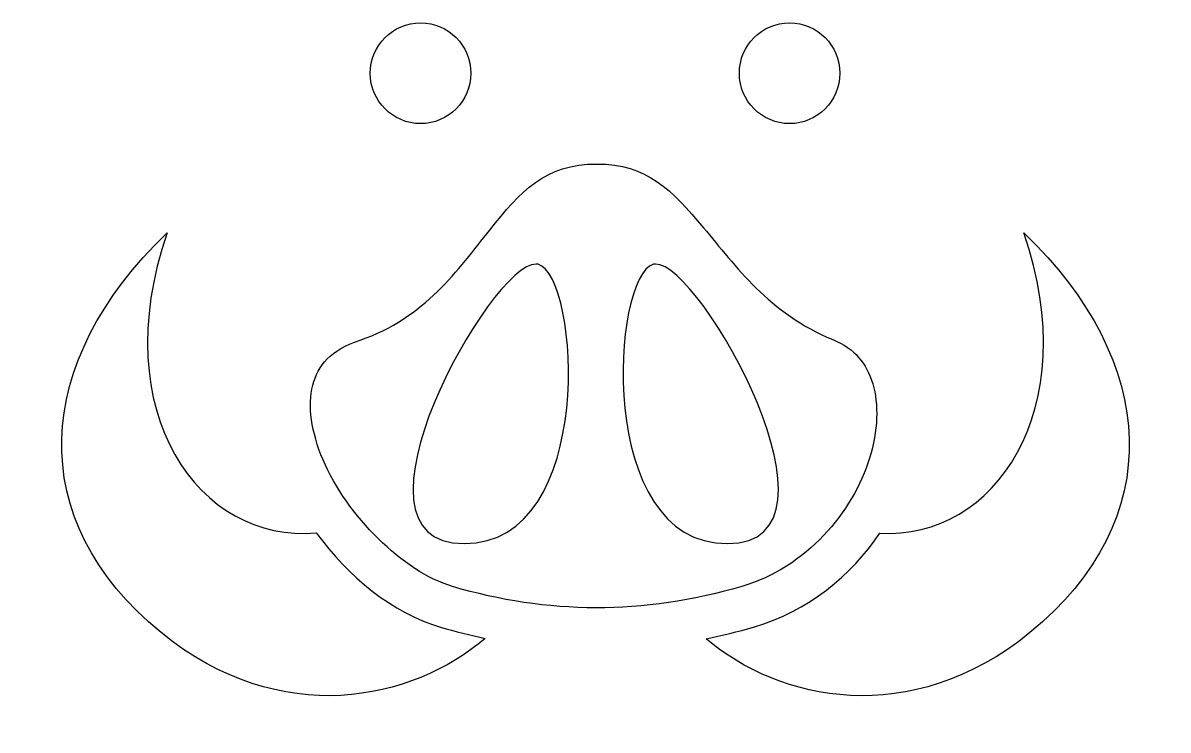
# Model space of a CAD drawing. Header units: centimetres. Extents: x -10.7 to 10.7, y -7.5 to 5.7.
import ezdxf

# ---------------------------------------------------------------- set-up
doc = ezdxf.new("R2010")
doc.units = ezdxf.units.CM
doc.header["$MEASUREMENT"] = 0
doc.layers.add('Layer 1', color=7, linetype='Continuous')

msp = doc.modelspace()

# ---------------------------------------------------------------- linework, layer by layer
at = {"layer": 'Layer 1'}
for points, knots in [([(-3.24693, 5.66894), (-3.7645, 5.66894), (-4.18517, 5.24962), (-4.18517, 4.73205), (-4.18517, 4.73205), (-4.18517, 4.21444), (-3.7645, 3.79381), (-3.24693, 3.79381), (-3.24693, 3.79381), (-2.72936, 3.79381), (-2.30996, 4.21444), (-2.30996, 4.73205), (-2.30996, 4.73205), (-2.30996, 5.24958), (-2.72936, 5.66894), (-3.24693, 5.66894)], [0, 0, 0, 0, 0.2, 0.2, 0.2, 0.2, 0.4, 0.4, 0.4, 0.4, 0.6, 0.6, 0.6, 0.6, 1, 1, 1, 1]), ([(3.63172, 5.66894), (3.11415, 5.66894), (2.69475, 5.24962), (2.69475, 4.73205), (2.69475, 4.73205), (2.69475, 4.21444), (3.11415, 3.79381), (3.63172, 3.79381), (3.63172, 3.79381), (4.14929, 3.79381), (4.56869, 4.21444), (4.56869, 4.73205), (4.56869, 4.73205), (4.56869, 5.24958), (4.14929, 5.66894), (3.63172, 5.66894)], [0, 0, 0, 0, 0.2, 0.2, 0.2, 0.2, 0.4, 0.4, 0.4, 0.4, 0.6, 0.6, 0.6, 0.6, 1, 1, 1, 1]), ([(0.04086, 3.04136), (-0.9309, 3.04136), (-1.38433, 2.53096), (-1.95959, 1.81056), (-1.95959, 1.81056), (-2.53476, 1.0902), (-3.17091, 0.16727), (-4.37624, -0.23851), (-4.37624, -0.23851), (-4.93172, -0.42552), (-5.15858, -0.70826), (-5.25654, -1.0806), (-5.25654, -1.0806), (-5.35454, -1.45282), (-5.28661, -1.95137), (-5.06552, -2.46949), (-5.06552, -2.46949), (-4.62326, -3.50556), (-3.57206, -4.55638), (-2.65533, -4.82693), (-2.65533, -4.82693), (-0.88162, -5.35032), (0.90365, -5.36175), (2.73964, -4.82693), (2.73964, -4.82693), (3.94375, -4.47601), (4.80714, -3.44774), (5.12213, -2.43516), (5.12213, -2.43516), (5.27954, -1.92885), (5.29544, -1.43502), (5.18007, -1.05289), (5.18007, -1.05289), (5.06461, -0.67068), (4.84306, -0.39406), (4.43686, -0.22922), (4.43686, -0.22922), (3.26122, 0.2477), (2.61297, 1.15347), (2.02527, 1.85544), (2.02527, 1.85544), (1.4377, 2.55737), (0.97208, 3.04141), (0.04085, 3.04141), (0.04085, 3.04141), (0.04085, 3.04141), (0.04086, 3.04136), (0.04086, 3.04136)], [0, 0, 0, 0, 0.07692308, 0.07692308, 0.07692308, 0.07692308, 0.15384615, 0.15384615, 0.15384615, 0.15384615, 0.23076923, 0.23076923, 0.23076923, 0.23076923, 0.30769231, 0.30769231, 0.30769231, 0.30769231, 0.38461538, 0.38461538, 0.38461538, 0.38461538, 0.46153846, 0.46153846, 0.46153846, 0.46153846, 0.53846154, 0.53846154, 0.53846154, 0.53846154, 0.61538462, 0.61538462, 0.61538462, 0.61538462, 0.69230769, 0.69230769, 0.69230769, 0.69230769, 0.76923077, 0.76923077, 0.76923077, 0.76923077, 0.84615385, 0.84615385, 0.84615385, 0.84615385, 1, 1, 1, 1]), ([(-7.97375, 1.75925), (-10.48127, -0.64757), (-10.66065, -3.58849), (-8.08444, -5.68614), (-8.08444, -5.68614), (-5.85447, -7.50164), (-3.39566, -6.95118), (-2.04118, -5.79417), (-2.04118, -5.79417), (-2.32096, -5.73568), (-2.60003, -5.66535), (-2.87796, -5.58333), (-2.87796, -5.58333), (-3.77201, -5.31949), (-4.59715, -4.6456), (-5.19193, -3.82678), (-5.19193, -3.82678), (-7.36417, -4.03024), (-9.12477, -1.60179), (-7.97375, 1.75921), (-7.97375, 1.75921), (-7.97375, 1.75921), (-7.97375, 1.75925), (-7.97375, 1.75925)], [0, 0, 0, 0, 0.14285714, 0.14285714, 0.14285714, 0.14285714, 0.28571429, 0.28571429, 0.28571429, 0.28571429, 0.42857143, 0.42857143, 0.42857143, 0.42857143, 0.57142857, 0.57142857, 0.57142857, 0.57142857, 0.71428571, 0.71428571, 0.71428571, 0.71428571, 1, 1, 1, 1]), ([(8.00002, 1.75925), (9.13434, -1.55317), (7.44037, -3.96054), (5.31181, -3.83463), (5.31181, -3.83463), (4.78079, -4.62317), (3.97918, -5.28622), (2.95955, -5.58334), (2.95955, -5.58334), (2.66425, -5.66936), (2.36987, -5.74219), (2.07537, -5.80207), (2.07537, -5.80207), (3.43191, -6.95368), (5.88579, -7.49748), (8.11062, -5.68611), (8.11062, -5.68611), (10.68691, -3.58842), (10.50745, -0.64754), (7.99993, 1.75919), (7.99993, 1.75919), (7.99993, 1.75919), (8.00002, 1.75925), (8.00002, 1.75925)], [0, 0, 0, 0, 0.14285714, 0.14285714, 0.14285714, 0.14285714, 0.28571429, 0.28571429, 0.28571429, 0.28571429, 0.42857143, 0.42857143, 0.42857143, 0.42857143, 0.57142857, 0.57142857, 0.57142857, 0.57142857, 0.71428571, 0.71428571, 0.71428571, 0.71428571, 1, 1, 1, 1]), ([(-1.09384, 1.17805), (-1.0806, 1.1775), (-1.0677, 1.17603), (-1.05559, 1.17278), (-1.05559, 1.17278), (-0.27949, 0.96472), (0.04601, -4.02969), (-2.43794, -4.02969), (-2.43794, -4.02969), (-4.88309, -4.02969), (-1.92716, 1.21251), (-1.09384, 1.17805)], [0, 0, 0, 0, 0.25, 0.25, 0.25, 0.25, 0.5, 0.5, 0.5, 0.5, 1, 1, 1, 1]), ([(1.13052, 1.17805), (1.96384, 1.2125), (4.91847, -4.02969), (2.47332, -4.02969), (2.47332, -4.02969), (-0.01063, -4.02969), (0.31618, 0.96468), (1.09232, 1.17278), (1.09232, 1.17278), (1.10446, 1.17603), (1.11733, 1.1775), (1.13052, 1.17805)], [0, 0, 0, 0, 0.25, 0.25, 0.25, 0.25, 0.5, 0.5, 0.5, 0.5, 1, 1, 1, 1])]:
    msp.add_open_spline(points, degree=3, knots=knots, dxfattribs=at)

doc.saveas('drawing.dxf')
